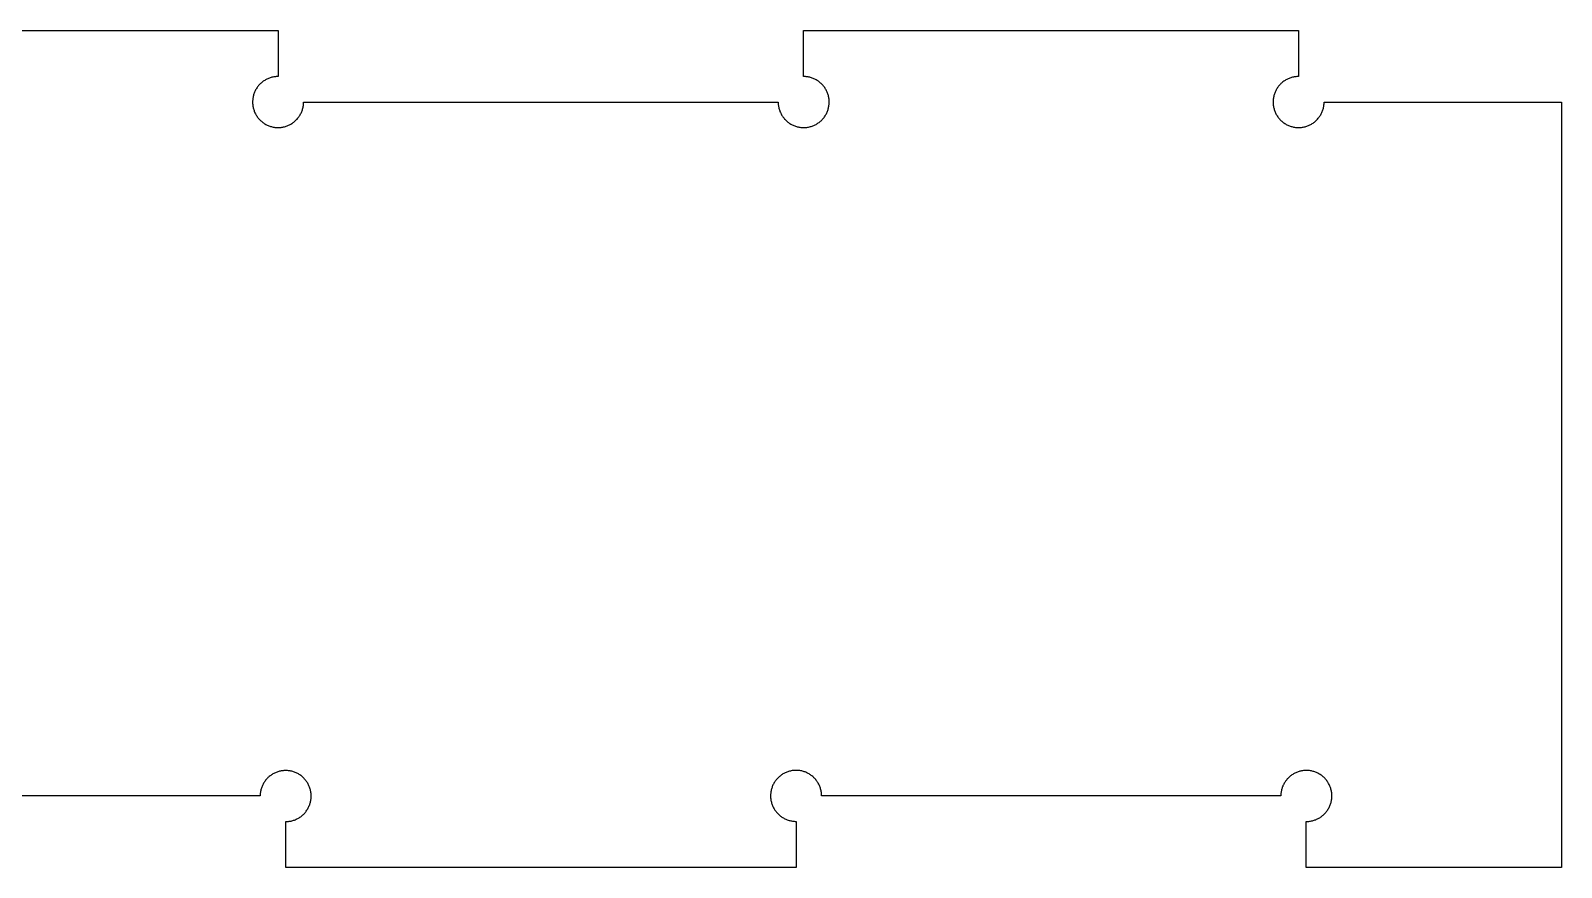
# Model space of a CAD drawing. Header units: millimetres. Extents: x 0 to 60, y 0 to 72.3.
# Drawn here: x 30 to 60, y 0 to 16.4 of the extents above; entities that cross this region are included whole.
import ezdxf

# ---------------------------------------------------------------- set-up
doc = ezdxf.new("R2010")
doc.units = ezdxf.units.MM
doc.layers.add('Default', color=18, linetype='Continuous', true_color=0x000000)

msp = doc.modelspace()

# ---------------------------------------------------------------- linework, layer by layer
at = {"layer": 'Default'}
for p, q in [((25.15, 16.4), (34.85, 16.4)), ((34.85, 16.4), (34.85, 15.5)), ((45.15, 15.5), (45.15, 16.4)), ((45.15, 16.4), (54.85, 16.4)), ((54.85, 16.4), (54.85, 15.5)), ((34.458, 15.31), (34.448, 15.297)), ((34.469, 15.324), (34.458, 15.31)), ((34.48, 15.337), (34.469, 15.324)), ((34.492, 15.349), (34.48, 15.337)), ((34.505, 15.362), (34.492, 15.349)), ((34.517, 15.373), (34.505, 15.362)), ((34.531, 15.385), (34.517, 15.373)), ((34.544, 15.396), (34.531, 15.385)), ((34.558, 15.406), (34.544, 15.396)), ((34.572, 15.416), (34.558, 15.406)), ((34.587, 15.425), (34.572, 15.416)), ((34.602, 15.434), (34.587, 15.425)), ((34.617, 15.442), (34.602, 15.434)), ((34.632, 15.45), (34.617, 15.442)), ((34.648, 15.457), (34.632, 15.45)), ((34.664, 15.464), (34.648, 15.457)), ((34.68, 15.47), (34.664, 15.464)), ((34.697, 15.476), (34.68, 15.47)), ((34.713, 15.481), (34.697, 15.476)), ((34.73, 15.485), (34.713, 15.481)), ((34.747, 15.489), (34.73, 15.485)), ((34.764, 15.493), (34.747, 15.489)), ((34.781, 15.495), (34.764, 15.493)), ((34.798, 15.497), (34.781, 15.495)), ((34.815, 15.499), (34.798, 15.497)), ((34.833, 15.5), (34.815, 15.499)), ((34.85, 15.5), (34.833, 15.5)), ((45.167, 15.5), (45.15, 15.5)), ((45.185, 15.499), (45.167, 15.5)), ((45.202, 15.497), (45.185, 15.499)), ((45.219, 15.495), (45.202, 15.497)), ((45.236, 15.493), (45.219, 15.495)), ((45.253, 15.489), (45.236, 15.493)), ((45.27, 15.485), (45.253, 15.489)), ((45.287, 15.481), (45.27, 15.485)), ((45.303, 15.476), (45.287, 15.481)), ((45.32, 15.47), (45.303, 15.476)), ((45.336, 15.464), (45.32, 15.47)), ((45.352, 15.457), (45.336, 15.464)), ((45.368, 15.45), (45.352, 15.457)), ((45.383, 15.442), (45.368, 15.45)), ((45.398, 15.434), (45.383, 15.442)), ((45.413, 15.425), (45.398, 15.434)), ((45.428, 15.416), (45.413, 15.425)), ((45.442, 15.406), (45.428, 15.416)), ((45.456, 15.396), (45.442, 15.406)), ((45.469, 15.385), (45.456, 15.396)), ((45.483, 15.373), (45.469, 15.385)), ((45.495, 15.362), (45.483, 15.373)), ((45.508, 15.349), (45.495, 15.362)), ((45.52, 15.337), (45.508, 15.349)), ((45.531, 15.324), (45.52, 15.337)), ((45.542, 15.31), (45.531, 15.324)), ((45.552, 15.297), (45.542, 15.31)), ((54.458, 15.31), (54.448, 15.297)), ((54.469, 15.324), (54.458, 15.31)), ((54.48, 15.337), (54.469, 15.324)), ((54.492, 15.349), (54.48, 15.337)), ((54.505, 15.362), (54.492, 15.349)), ((54.517, 15.373), (54.505, 15.362)), ((54.531, 15.385), (54.517, 15.373)), ((54.544, 15.396), (54.531, 15.385)), ((54.558, 15.406), (54.544, 15.396)), ((54.572, 15.416), (54.558, 15.406)), ((54.587, 15.425), (54.572, 15.416)), ((54.602, 15.434), (54.587, 15.425)), ((54.617, 15.442), (54.602, 15.434)), ((54.632, 15.45), (54.617, 15.442)), ((54.648, 15.457), (54.632, 15.45)), ((54.664, 15.464), (54.648, 15.457)), ((54.68, 15.47), (54.664, 15.464)), ((54.697, 15.476), (54.68, 15.47)), ((54.713, 15.481), (54.697, 15.476)), ((54.73, 15.485), (54.713, 15.481)), ((54.747, 15.489), (54.73, 15.485)), ((54.764, 15.493), (54.747, 15.489)), ((54.781, 15.495), (54.764, 15.493)), ((54.798, 15.497), (54.781, 15.495)), ((54.815, 15.499), (54.798, 15.497)), ((54.833, 15.5), (54.815, 15.499)), ((54.85, 15.5), (54.833, 15.5)), ((34.351, 15.023), (34.35, 15.006)), ((34.35, 15.006), (34.35, 14.988)), ((34.352, 15.04), (34.351, 15.023)), ((34.353, 15.058), (34.352, 15.04)), ((34.356, 15.075), (34.353, 15.058)), ((34.359, 15.092), (34.356, 15.075)), ((34.362, 15.109), (34.359, 15.092)), ((34.366, 15.126), (34.362, 15.109)), ((34.371, 15.142), (34.366, 15.126)), ((34.376, 15.159), (34.371, 15.142)), ((34.382, 15.175), (34.376, 15.159)), ((34.388, 15.191), (34.382, 15.175)), ((34.395, 15.207), (34.388, 15.191)), ((34.402, 15.223), (34.395, 15.207)), ((34.41, 15.238), (34.402, 15.223)), ((34.419, 15.253), (34.41, 15.238)), ((34.428, 15.268), (34.419, 15.253)), ((34.438, 15.283), (34.428, 15.268)), ((34.448, 15.297), (34.438, 15.283)), ((35.35, 14.983), (35.35, 15)), ((35.35, 15), (44.65, 15)), ((44.65, 15), (44.65, 14.983)), ((45.562, 15.283), (45.552, 15.297)), ((45.572, 15.268), (45.562, 15.283)), ((45.581, 15.253), (45.572, 15.268)), ((45.59, 15.238), (45.581, 15.253)), ((45.598, 15.223), (45.59, 15.238)), ((45.605, 15.207), (45.598, 15.223)), ((45.612, 15.191), (45.605, 15.207)), ((45.618, 15.175), (45.612, 15.191)), ((45.624, 15.159), (45.618, 15.175)), ((45.629, 15.142), (45.624, 15.159)), ((45.634, 15.126), (45.629, 15.142)), ((45.638, 15.109), (45.634, 15.126)), ((45.641, 15.092), (45.638, 15.109)), ((45.644, 15.075), (45.641, 15.092)), ((45.647, 15.058), (45.644, 15.075)), ((45.648, 15.04), (45.647, 15.058)), ((45.649, 15.023), (45.648, 15.04)), ((45.65, 15.006), (45.649, 15.023)), ((45.65, 14.988), (45.65, 15.006)), ((54.351, 15.023), (54.35, 15.006)), ((54.35, 15.006), (54.35, 14.988)), ((54.352, 15.04), (54.351, 15.023)), ((54.353, 15.058), (54.352, 15.04)), ((54.356, 15.075), (54.353, 15.058)), ((54.359, 15.092), (54.356, 15.075)), ((54.362, 15.109), (54.359, 15.092)), ((54.366, 15.126), (54.362, 15.109)), ((54.371, 15.142), (54.366, 15.126)), ((54.376, 15.159), (54.371, 15.142)), ((54.382, 15.175), (54.376, 15.159)), ((54.388, 15.191), (54.382, 15.175)), ((54.395, 15.207), (54.388, 15.191)), ((54.402, 15.223), (54.395, 15.207)), ((54.41, 15.238), (54.402, 15.223)), ((54.419, 15.253), (54.41, 15.238)), ((54.428, 15.268), (54.419, 15.253)), ((54.438, 15.283), (54.428, 15.268)), ((54.448, 15.297), (54.438, 15.283)), ((55.35, 14.983), (55.35, 15)), ((55.35, 15), (60, 15)), ((60, 15), (60, 0)), ((34.35, 14.988), (34.351, 14.971)), ((34.351, 14.971), (34.352, 14.954)), ((34.352, 14.954), (34.354, 14.937)), ((34.354, 14.937), (34.357, 14.92)), ((34.357, 14.92), (34.36, 14.902)), ((34.36, 14.902), (34.363, 14.886)), ((34.363, 14.886), (34.368, 14.869)), ((34.368, 14.869), (34.372, 14.852)), ((34.372, 14.852), (34.378, 14.836)), ((34.378, 14.836), (34.384, 14.819)), ((34.384, 14.819), (34.39, 14.803)), ((34.39, 14.803), (34.397, 14.788)), ((34.397, 14.788), (34.405, 14.772)), ((34.405, 14.772), (34.413, 14.757)), ((34.413, 14.757), (34.422, 14.742)), ((34.422, 14.742), (34.431, 14.727)), ((34.431, 14.727), (34.441, 14.713)), ((34.441, 14.713), (34.451, 14.699)), ((35.246, 14.694), (35.256, 14.708)), ((35.256, 14.708), (35.266, 14.722)), ((35.266, 14.722), (35.275, 14.737)), ((35.275, 14.737), (35.284, 14.752)), ((35.284, 14.752), (35.292, 14.767)), ((35.292, 14.767), (35.3, 14.782)), ((35.3, 14.782), (35.307, 14.798)), ((35.307, 14.798), (35.314, 14.814)), ((35.314, 14.814), (35.32, 14.83)), ((35.32, 14.83), (35.326, 14.847)), ((35.326, 14.847), (35.331, 14.863)), ((35.331, 14.863), (35.335, 14.88)), ((35.335, 14.88), (35.339, 14.897)), ((35.339, 14.897), (35.343, 14.914)), ((35.343, 14.914), (35.345, 14.931)), ((35.345, 14.931), (35.347, 14.948)), ((35.347, 14.948), (35.349, 14.965)), ((35.349, 14.965), (35.35, 14.983)), ((44.65, 14.983), (44.651, 14.965)), ((44.651, 14.965), (44.653, 14.948)), ((44.653, 14.948), (44.655, 14.931)), ((44.655, 14.931), (44.657, 14.914)), ((44.657, 14.914), (44.661, 14.897)), ((44.661, 14.897), (44.665, 14.88)), ((44.665, 14.88), (44.669, 14.863)), ((44.669, 14.863), (44.674, 14.847)), ((44.674, 14.847), (44.68, 14.83)), ((44.68, 14.83), (44.686, 14.814)), ((44.686, 14.814), (44.693, 14.798)), ((44.693, 14.798), (44.7, 14.782)), ((44.7, 14.782), (44.708, 14.767)), ((44.708, 14.767), (44.716, 14.752)), ((44.716, 14.752), (44.725, 14.737)), ((44.725, 14.737), (44.734, 14.722)), ((44.734, 14.722), (44.744, 14.708)), ((44.744, 14.708), (44.754, 14.694)), ((45.549, 14.699), (45.559, 14.713)), ((45.559, 14.713), (45.569, 14.727)), ((45.569, 14.727), (45.578, 14.742)), ((45.578, 14.742), (45.587, 14.757)), ((45.587, 14.757), (45.595, 14.772)), ((45.595, 14.772), (45.603, 14.788)), ((45.603, 14.788), (45.61, 14.803)), ((45.61, 14.803), (45.616, 14.819)), ((45.616, 14.819), (45.622, 14.836)), ((45.622, 14.836), (45.628, 14.852)), ((45.628, 14.852), (45.632, 14.869)), ((45.632, 14.869), (45.637, 14.886)), ((45.637, 14.886), (45.64, 14.902)), ((45.64, 14.902), (45.643, 14.92)), ((45.643, 14.92), (45.646, 14.937)), ((45.646, 14.937), (45.648, 14.954)), ((45.648, 14.954), (45.649, 14.971)), ((45.649, 14.971), (45.65, 14.988)), ((54.35, 14.988), (54.351, 14.971)), ((54.351, 14.971), (54.352, 14.954)), ((54.352, 14.954), (54.354, 14.937)), ((54.354, 14.937), (54.357, 14.92)), ((54.357, 14.92), (54.36, 14.902)), ((54.36, 14.902), (54.363, 14.886)), ((54.363, 14.886), (54.368, 14.869)), ((54.368, 14.869), (54.372, 14.852)), ((54.372, 14.852), (54.378, 14.836)), ((54.378, 14.836), (54.384, 14.819)), ((54.384, 14.819), (54.39, 14.803)), ((54.39, 14.803), (54.397, 14.788)), ((54.397, 14.788), (54.405, 14.772)), ((54.405, 14.772), (54.413, 14.757)), ((54.413, 14.757), (54.422, 14.742)), ((54.422, 14.742), (54.431, 14.727)), ((54.431, 14.727), (54.441, 14.713)), ((54.441, 14.713), (54.451, 14.699)), ((55.246, 14.694), (55.256, 14.708)), ((55.256, 14.708), (55.266, 14.722)), ((55.266, 14.722), (55.275, 14.737)), ((55.275, 14.737), (55.284, 14.752)), ((55.284, 14.752), (55.292, 14.767)), ((55.292, 14.767), (55.3, 14.782)), ((55.3, 14.782), (55.307, 14.798)), ((55.307, 14.798), (55.314, 14.814)), ((55.314, 14.814), (55.32, 14.83)), ((55.32, 14.83), (55.326, 14.847)), ((55.326, 14.847), (55.331, 14.863)), ((55.331, 14.863), (55.335, 14.88)), ((55.335, 14.88), (55.339, 14.897)), ((55.339, 14.897), (55.343, 14.914)), ((55.343, 14.914), (55.345, 14.931)), ((55.345, 14.931), (55.347, 14.948)), ((55.347, 14.948), (55.349, 14.965)), ((55.349, 14.965), (55.35, 14.983)), ((34.451, 14.699), (34.462, 14.685)), ((34.462, 14.685), (34.473, 14.672)), ((34.473, 14.672), (34.484, 14.659)), ((34.484, 14.659), (34.496, 14.646)), ((34.496, 14.646), (34.509, 14.634)), ((34.509, 14.634), (34.522, 14.623)), ((34.522, 14.623), (34.535, 14.612)), ((34.535, 14.612), (34.549, 14.601)), ((34.549, 14.601), (34.563, 14.591)), ((34.563, 14.591), (34.577, 14.581)), ((34.577, 14.581), (34.592, 14.572)), ((34.592, 14.572), (34.607, 14.563)), ((34.607, 14.563), (34.622, 14.555)), ((34.622, 14.555), (34.638, 14.547)), ((34.638, 14.547), (34.653, 14.54)), ((34.653, 14.54), (34.669, 14.534)), ((34.669, 14.534), (34.686, 14.528)), ((34.686, 14.528), (34.702, 14.522)), ((34.702, 14.522), (34.719, 14.518)), ((34.719, 14.518), (34.736, 14.513)), ((34.736, 14.513), (34.752, 14.51)), ((34.752, 14.51), (34.77, 14.507)), ((34.77, 14.507), (34.787, 14.504)), ((34.787, 14.504), (34.804, 14.502)), ((34.804, 14.502), (34.821, 14.501)), ((34.821, 14.501), (34.838, 14.5)), ((34.838, 14.5), (34.856, 14.5)), ((34.856, 14.5), (34.873, 14.501)), ((34.873, 14.501), (34.89, 14.502)), ((34.89, 14.502), (34.908, 14.503)), ((34.908, 14.503), (34.925, 14.506)), ((34.925, 14.506), (34.942, 14.509)), ((34.942, 14.509), (34.959, 14.512)), ((34.959, 14.512), (34.976, 14.516)), ((34.976, 14.516), (34.992, 14.521)), ((34.992, 14.521), (35.009, 14.526)), ((35.009, 14.526), (35.025, 14.532)), ((35.025, 14.532), (35.041, 14.538)), ((35.041, 14.538), (35.057, 14.545)), ((35.057, 14.545), (35.073, 14.552)), ((35.073, 14.552), (35.088, 14.56)), ((35.088, 14.56), (35.103, 14.569)), ((35.103, 14.569), (35.118, 14.578)), ((35.118, 14.578), (35.133, 14.588)), ((35.133, 14.588), (35.147, 14.598)), ((35.147, 14.598), (35.16, 14.608)), ((35.16, 14.608), (35.174, 14.619)), ((35.174, 14.619), (35.187, 14.63)), ((35.187, 14.63), (35.199, 14.642)), ((35.199, 14.642), (35.212, 14.655)), ((35.212, 14.655), (35.223, 14.667)), ((35.223, 14.667), (35.235, 14.681)), ((35.235, 14.681), (35.246, 14.694)), ((44.754, 14.694), (44.765, 14.681)), ((44.765, 14.681), (44.777, 14.667)), ((44.777, 14.667), (44.788, 14.655)), ((44.788, 14.655), (44.801, 14.642)), ((44.801, 14.642), (44.813, 14.63)), ((44.813, 14.63), (44.826, 14.619)), ((44.826, 14.619), (44.84, 14.608)), ((44.84, 14.608), (44.853, 14.598)), ((44.853, 14.598), (44.867, 14.588)), ((44.867, 14.588), (44.882, 14.578)), ((44.882, 14.578), (44.897, 14.569)), ((44.897, 14.569), (44.912, 14.56)), ((44.912, 14.56), (44.927, 14.552)), ((44.927, 14.552), (44.943, 14.545)), ((44.943, 14.545), (44.959, 14.538)), ((44.959, 14.538), (44.975, 14.532)), ((44.975, 14.532), (44.991, 14.526)), ((44.991, 14.526), (45.008, 14.521)), ((45.008, 14.521), (45.024, 14.516)), ((45.024, 14.516), (45.041, 14.512)), ((45.041, 14.512), (45.058, 14.509)), ((45.058, 14.509), (45.075, 14.506)), ((45.075, 14.506), (45.092, 14.503)), ((45.092, 14.503), (45.11, 14.502)), ((45.11, 14.502), (45.127, 14.501)), ((45.127, 14.501), (45.144, 14.5)), ((45.144, 14.5), (45.162, 14.5)), ((45.162, 14.5), (45.179, 14.501)), ((45.179, 14.501), (45.196, 14.502)), ((45.196, 14.502), (45.213, 14.504)), ((45.213, 14.504), (45.23, 14.507)), ((45.23, 14.507), (45.248, 14.51)), ((45.248, 14.51), (45.264, 14.513)), ((45.264, 14.513), (45.281, 14.518)), ((45.281, 14.518), (45.298, 14.522)), ((45.298, 14.522), (45.314, 14.528)), ((45.314, 14.528), (45.331, 14.534)), ((45.331, 14.534), (45.347, 14.54)), ((45.347, 14.54), (45.362, 14.547)), ((45.362, 14.547), (45.378, 14.555)), ((45.378, 14.555), (45.393, 14.563)), ((45.393, 14.563), (45.408, 14.572)), ((45.408, 14.572), (45.423, 14.581)), ((45.423, 14.581), (45.437, 14.591)), ((45.437, 14.591), (45.451, 14.601)), ((45.451, 14.601), (45.465, 14.612)), ((45.465, 14.612), (45.478, 14.623)), ((45.478, 14.623), (45.491, 14.634)), ((45.491, 14.634), (45.504, 14.646)), ((45.504, 14.646), (45.516, 14.659)), ((45.516, 14.659), (45.527, 14.672)), ((45.527, 14.672), (45.538, 14.685)), ((45.538, 14.685), (45.549, 14.699)), ((54.451, 14.699), (54.462, 14.685)), ((54.462, 14.685), (54.473, 14.672)), ((54.473, 14.672), (54.484, 14.659)), ((54.484, 14.659), (54.496, 14.646)), ((54.496, 14.646), (54.509, 14.634)), ((54.509, 14.634), (54.522, 14.623)), ((54.522, 14.623), (54.535, 14.612)), ((54.535, 14.612), (54.549, 14.601)), ((54.549, 14.601), (54.563, 14.591)), ((54.563, 14.591), (54.577, 14.581)), ((54.577, 14.581), (54.592, 14.572)), ((54.592, 14.572), (54.607, 14.563)), ((54.607, 14.563), (54.622, 14.555)), ((54.622, 14.555), (54.638, 14.547)), ((54.638, 14.547), (54.653, 14.54)), ((54.653, 14.54), (54.669, 14.534)), ((54.669, 14.534), (54.686, 14.528)), ((54.686, 14.528), (54.702, 14.522)), ((54.702, 14.522), (54.719, 14.518)), ((54.719, 14.518), (54.736, 14.513)), ((54.736, 14.513), (54.752, 14.51)), ((54.752, 14.51), (54.77, 14.507)), ((54.77, 14.507), (54.787, 14.504)), ((54.787, 14.504), (54.804, 14.502)), ((54.804, 14.502), (54.821, 14.501)), ((54.821, 14.501), (54.838, 14.5)), ((54.838, 14.5), (54.856, 14.5)), ((54.856, 14.5), (54.873, 14.501)), ((54.873, 14.501), (54.89, 14.502)), ((54.89, 14.502), (54.908, 14.503)), ((54.908, 14.503), (54.925, 14.506)), ((54.925, 14.506), (54.942, 14.509)), ((54.942, 14.509), (54.959, 14.512)), ((54.959, 14.512), (54.976, 14.516)), ((54.976, 14.516), (54.992, 14.521)), ((54.992, 14.521), (55.009, 14.526)), ((55.009, 14.526), (55.025, 14.532)), ((55.025, 14.532), (55.041, 14.538)), ((55.041, 14.538), (55.057, 14.545)), ((55.057, 14.545), (55.073, 14.552)), ((55.073, 14.552), (55.088, 14.56)), ((55.088, 14.56), (55.103, 14.569)), ((55.103, 14.569), (55.118, 14.578)), ((55.118, 14.578), (55.133, 14.588)), ((55.133, 14.588), (55.147, 14.598)), ((55.147, 14.598), (55.16, 14.608)), ((55.16, 14.608), (55.174, 14.619)), ((55.174, 14.619), (55.187, 14.63)), ((55.187, 14.63), (55.199, 14.642)), ((55.199, 14.642), (55.212, 14.655)), ((55.212, 14.655), (55.223, 14.667)), ((55.223, 14.667), (55.235, 14.681)), ((55.235, 14.681), (55.246, 14.694)), ((34.706, 1.803), (34.692, 1.793)), ((34.72, 1.813), (34.706, 1.803)), ((34.735, 1.823), (34.72, 1.813)), ((34.75, 1.832), (34.735, 1.823)), ((34.765, 1.84), (34.75, 1.832)), ((34.78, 1.848), (34.765, 1.84)), ((34.796, 1.855), (34.78, 1.848)), ((34.812, 1.862), (34.796, 1.855)), ((34.829, 1.868), (34.812, 1.862)), ((34.845, 1.874), (34.829, 1.868)), ((34.862, 1.879), (34.845, 1.874)), ((34.879, 1.883), (34.862, 1.879)), ((34.896, 1.887), (34.879, 1.883)), ((34.913, 1.89), (34.896, 1.887)), ((34.93, 1.893), (34.913, 1.89)), ((34.947, 1.895), (34.93, 1.893)), ((34.965, 1.897), (34.947, 1.895)), ((34.982, 1.898), (34.965, 1.897)), ((34.999, 1.898), (34.982, 1.898)), ((35.017, 1.897), (34.999, 1.898)), ((35.034, 1.897), (35.017, 1.897)), ((35.052, 1.895), (35.034, 1.897)), ((35.069, 1.893), (35.052, 1.895)), ((35.086, 1.89), (35.069, 1.893)), ((35.103, 1.887), (35.086, 1.89)), ((35.12, 1.883), (35.103, 1.887)), ((35.137, 1.878), (35.12, 1.883)), ((35.154, 1.873), (35.137, 1.878)), ((35.17, 1.867), (35.154, 1.873)), ((35.186, 1.861), (35.17, 1.867)), ((35.202, 1.854), (35.186, 1.861)), ((35.218, 1.847), (35.202, 1.854)), ((35.234, 1.839), (35.218, 1.847)), ((35.249, 1.831), (35.234, 1.839)), ((35.264, 1.822), (35.249, 1.831)), ((35.278, 1.812), (35.264, 1.822)), ((35.293, 1.802), (35.278, 1.812)), ((35.307, 1.792), (35.293, 1.802)), ((44.701, 1.802), (44.688, 1.791)), ((44.715, 1.812), (44.701, 1.802)), ((44.73, 1.822), (44.715, 1.812)), ((44.745, 1.831), (44.73, 1.822)), ((44.76, 1.84), (44.745, 1.831)), ((44.775, 1.848), (44.76, 1.84)), ((44.79, 1.855), (44.775, 1.848)), ((44.806, 1.862), (44.79, 1.855)), ((44.822, 1.869), (44.806, 1.862)), ((44.839, 1.875), (44.822, 1.869)), ((44.855, 1.88), (44.839, 1.875)), ((44.872, 1.885), (44.855, 1.88)), ((44.889, 1.889), (44.872, 1.885)), ((44.906, 1.893), (44.889, 1.889)), ((44.923, 1.896), (44.906, 1.893)), ((44.94, 1.898), (44.923, 1.896)), ((44.957, 1.9), (44.94, 1.898)), ((44.974, 1.901), (44.957, 1.9)), ((44.992, 1.902), (44.974, 1.901)), ((45.009, 1.902), (44.992, 1.902)), ((45.026, 1.901), (45.009, 1.902)), ((45.044, 1.9), (45.026, 1.901)), ((45.061, 1.898), (45.044, 1.9)), ((45.078, 1.896), (45.061, 1.898)), ((45.095, 1.893), (45.078, 1.896)), ((45.112, 1.89), (45.095, 1.893)), ((45.129, 1.885), (45.112, 1.89)), ((45.145, 1.881), (45.129, 1.885)), ((45.162, 1.875), (45.145, 1.881)), ((45.178, 1.87), (45.162, 1.875)), ((45.194, 1.863), (45.178, 1.87)), ((45.21, 1.856), (45.194, 1.863)), ((45.226, 1.849), (45.21, 1.856)), ((45.241, 1.841), (45.226, 1.849)), ((45.256, 1.832), (45.241, 1.841)), ((45.271, 1.823), (45.256, 1.832)), ((45.285, 1.813), (45.271, 1.823)), ((45.3, 1.803), (45.285, 1.813)), ((45.313, 1.793), (45.3, 1.803)), ((54.705, 1.802), (54.692, 1.792)), ((54.719, 1.813), (54.705, 1.802)), ((54.734, 1.822), (54.719, 1.813)), ((54.749, 1.831), (54.734, 1.822)), ((54.764, 1.84), (54.749, 1.831)), ((54.779, 1.848), (54.764, 1.84)), ((54.795, 1.855), (54.779, 1.848)), ((54.811, 1.862), (54.795, 1.855)), ((54.827, 1.868), (54.811, 1.862)), ((54.843, 1.874), (54.827, 1.868)), ((54.86, 1.879), (54.843, 1.874)), ((54.877, 1.884), (54.86, 1.879)), ((54.893, 1.888), (54.877, 1.884)), ((54.91, 1.891), (54.893, 1.888)), ((54.927, 1.894), (54.91, 1.891)), ((54.945, 1.896), (54.927, 1.894)), ((54.962, 1.898), (54.945, 1.896)), ((54.979, 1.899), (54.962, 1.898)), ((54.997, 1.9), (54.979, 1.899)), ((55.014, 1.9), (54.997, 1.9)), ((55.031, 1.899), (55.014, 1.9)), ((55.048, 1.898), (55.031, 1.899)), ((55.066, 1.896), (55.048, 1.898)), ((55.083, 1.893), (55.066, 1.896)), ((55.1, 1.89), (55.083, 1.893)), ((55.117, 1.886), (55.1, 1.89)), ((55.134, 1.882), (55.117, 1.886)), ((55.15, 1.877), (55.134, 1.882)), ((55.167, 1.872), (55.15, 1.877)), ((55.183, 1.866), (55.167, 1.872)), ((55.199, 1.859), (55.183, 1.866)), ((55.215, 1.852), (55.199, 1.859)), ((55.23, 1.844), (55.215, 1.852)), ((55.246, 1.836), (55.23, 1.844)), ((55.261, 1.827), (55.246, 1.836)), ((55.275, 1.818), (55.261, 1.827)), ((55.29, 1.808), (55.275, 1.818)), ((55.304, 1.798), (55.29, 1.808)), ((34.51, 1.504), (34.506, 1.487)), ((34.514, 1.521), (34.51, 1.504)), ((34.518, 1.538), (34.514, 1.521)), ((34.524, 1.554), (34.518, 1.538)), ((34.529, 1.571), (34.524, 1.554)), ((34.536, 1.587), (34.529, 1.571)), ((34.542, 1.603), (34.536, 1.587)), ((34.55, 1.619), (34.542, 1.603)), ((34.558, 1.634), (34.55, 1.619)), ((34.566, 1.649), (34.558, 1.634)), ((34.575, 1.664), (34.566, 1.649)), ((34.585, 1.679), (34.575, 1.664)), ((34.595, 1.693), (34.585, 1.679)), ((34.605, 1.707), (34.595, 1.693)), ((34.617, 1.72), (34.605, 1.707)), ((34.628, 1.734), (34.617, 1.72)), ((34.64, 1.746), (34.628, 1.734)), ((34.652, 1.759), (34.64, 1.746)), ((34.665, 1.77), (34.652, 1.759)), ((34.678, 1.782), (34.665, 1.77)), ((34.692, 1.793), (34.678, 1.782)), ((35.32, 1.781), (35.307, 1.792)), ((35.333, 1.769), (35.32, 1.781)), ((35.346, 1.757), (35.333, 1.769)), ((35.358, 1.745), (35.346, 1.757)), ((35.37, 1.732), (35.358, 1.745)), ((35.382, 1.719), (35.37, 1.732)), ((35.393, 1.705), (35.382, 1.719)), ((35.403, 1.692), (35.393, 1.705)), ((35.413, 1.677), (35.403, 1.692)), ((35.423, 1.663), (35.413, 1.677)), ((35.432, 1.648), (35.423, 1.663)), ((35.44, 1.632), (35.432, 1.648)), ((35.448, 1.617), (35.44, 1.632)), ((35.455, 1.601), (35.448, 1.617)), ((35.462, 1.585), (35.455, 1.601)), ((35.468, 1.569), (35.462, 1.585)), ((35.474, 1.552), (35.468, 1.569)), ((35.479, 1.536), (35.474, 1.552)), ((35.484, 1.519), (35.479, 1.536)), ((35.488, 1.502), (35.484, 1.519)), ((35.491, 1.485), (35.488, 1.502)), ((44.511, 1.501), (44.508, 1.484)), ((44.515, 1.518), (44.511, 1.501)), ((44.519, 1.535), (44.515, 1.518)), ((44.524, 1.551), (44.519, 1.535)), ((44.53, 1.568), (44.524, 1.551)), ((44.536, 1.584), (44.53, 1.568)), ((44.542, 1.6), (44.536, 1.584)), ((44.549, 1.616), (44.542, 1.6)), ((44.557, 1.631), (44.549, 1.616)), ((44.565, 1.647), (44.557, 1.631)), ((44.574, 1.662), (44.565, 1.647)), ((44.583, 1.676), (44.574, 1.662)), ((44.593, 1.691), (44.583, 1.676)), ((44.603, 1.705), (44.593, 1.691)), ((44.614, 1.718), (44.603, 1.705)), ((44.625, 1.731), (44.614, 1.718)), ((44.637, 1.744), (44.625, 1.731)), ((44.649, 1.757), (44.637, 1.744)), ((44.662, 1.769), (44.649, 1.757)), ((44.674, 1.78), (44.662, 1.769)), ((44.688, 1.791), (44.674, 1.78)), ((45.327, 1.782), (45.313, 1.793)), ((45.34, 1.77), (45.327, 1.782)), ((45.352, 1.758), (45.34, 1.77)), ((45.364, 1.746), (45.352, 1.758)), ((45.376, 1.733), (45.364, 1.746)), ((45.387, 1.72), (45.376, 1.733)), ((45.398, 1.706), (45.387, 1.72)), ((45.408, 1.692), (45.398, 1.706)), ((45.418, 1.678), (45.408, 1.692)), ((45.427, 1.664), (45.418, 1.678)), ((45.436, 1.649), (45.427, 1.664)), ((45.445, 1.633), (45.436, 1.649)), ((45.452, 1.618), (45.445, 1.633)), ((45.46, 1.602), (45.452, 1.618)), ((45.466, 1.586), (45.46, 1.602)), ((45.472, 1.57), (45.466, 1.586)), ((45.478, 1.554), (45.472, 1.57)), ((45.483, 1.537), (45.478, 1.554)), ((45.487, 1.52), (45.483, 1.537)), ((45.491, 1.503), (45.487, 1.52)), ((45.494, 1.486), (45.491, 1.503)), ((54.512, 1.503), (54.509, 1.486)), ((54.516, 1.52), (54.512, 1.503)), ((54.521, 1.537), (54.516, 1.52)), ((54.526, 1.553), (54.521, 1.537)), ((54.531, 1.57), (54.526, 1.553)), ((54.538, 1.586), (54.531, 1.57)), ((54.544, 1.602), (54.538, 1.586)), ((54.552, 1.618), (54.544, 1.602)), ((54.559, 1.633), (54.552, 1.618)), ((54.568, 1.648), (54.559, 1.633)), ((54.577, 1.663), (54.568, 1.648)), ((54.586, 1.678), (54.577, 1.663)), ((54.596, 1.692), (54.586, 1.678)), ((54.606, 1.706), (54.596, 1.692)), ((54.617, 1.719), (54.606, 1.706)), ((54.629, 1.733), (54.617, 1.719)), ((54.64, 1.745), (54.629, 1.733)), ((54.652, 1.758), (54.64, 1.745)), ((54.665, 1.77), (54.652, 1.758)), ((54.678, 1.781), (54.665, 1.77)), ((54.692, 1.792), (54.678, 1.781)), ((55.317, 1.787), (55.304, 1.798)), ((55.33, 1.776), (55.317, 1.787)), ((55.343, 1.765), (55.33, 1.776)), ((55.356, 1.753), (55.343, 1.765)), ((55.368, 1.74), (55.356, 1.753)), ((55.379, 1.727), (55.368, 1.74)), ((55.391, 1.714), (55.379, 1.727)), ((55.401, 1.7), (55.391, 1.714)), ((55.411, 1.686), (55.401, 1.7)), ((55.421, 1.672), (55.411, 1.686)), ((55.43, 1.657), (55.421, 1.672)), ((55.439, 1.642), (55.43, 1.657)), ((55.447, 1.627), (55.439, 1.642)), ((55.455, 1.611), (55.447, 1.627)), ((55.462, 1.595), (55.455, 1.611)), ((55.468, 1.579), (55.462, 1.595)), ((55.474, 1.563), (55.468, 1.579)), ((55.48, 1.547), (55.474, 1.563)), ((55.484, 1.53), (55.48, 1.547)), ((55.489, 1.513), (55.484, 1.53)), ((55.492, 1.496), (55.489, 1.513)), ((34.498, 1.4), (25.498, 1.4)), ((34.499, 1.417), (34.498, 1.4)), ((34.5, 1.435), (34.499, 1.417)), ((34.501, 1.452), (34.5, 1.435)), ((34.504, 1.469), (34.501, 1.452)), ((34.506, 1.487), (34.504, 1.469)), ((35.455, 1.195), (35.462, 1.211)), ((35.462, 1.211), (35.469, 1.227)), ((35.469, 1.227), (35.474, 1.244)), ((35.474, 1.244), (35.479, 1.26)), ((35.479, 1.26), (35.484, 1.277)), ((35.484, 1.277), (35.488, 1.294)), ((35.488, 1.294), (35.491, 1.311)), ((35.494, 1.468), (35.491, 1.485)), ((35.491, 1.311), (35.494, 1.329)), ((35.496, 1.45), (35.494, 1.468)), ((35.494, 1.329), (35.496, 1.346)), ((35.497, 1.433), (35.496, 1.45)), ((35.496, 1.346), (35.497, 1.363)), ((35.498, 1.416), (35.497, 1.433)), ((35.497, 1.363), (35.498, 1.381)), ((35.498, 1.398), (35.498, 1.416)), ((35.498, 1.381), (35.498, 1.398)), ((44.502, 1.415), (44.501, 1.398)), ((44.501, 1.398), (44.502, 1.38)), ((44.504, 1.45), (44.502, 1.432)), ((44.502, 1.432), (44.502, 1.415)), ((44.502, 1.38), (44.503, 1.363)), ((44.503, 1.363), (44.505, 1.346)), ((44.506, 1.467), (44.504, 1.45)), ((44.505, 1.346), (44.507, 1.329)), ((44.508, 1.484), (44.506, 1.467)), ((44.507, 1.329), (44.51, 1.312)), ((44.51, 1.312), (44.513, 1.295)), ((44.513, 1.295), (44.517, 1.278)), ((44.517, 1.278), (44.522, 1.261)), ((44.522, 1.261), (44.527, 1.245)), ((44.527, 1.245), (44.533, 1.228)), ((44.533, 1.228), (44.539, 1.212)), ((44.539, 1.212), (44.546, 1.196)), ((45.497, 1.469), (45.494, 1.486)), ((45.499, 1.452), (45.497, 1.469)), ((45.5, 1.435), (45.499, 1.452)), ((45.501, 1.417), (45.5, 1.435)), ((45.501, 1.4), (45.501, 1.417)), ((54.502, 1.4), (45.501, 1.4)), ((54.503, 1.435), (54.502, 1.417)), ((54.502, 1.417), (54.502, 1.4)), ((54.504, 1.452), (54.503, 1.435)), ((54.506, 1.469), (54.504, 1.452)), ((54.509, 1.486), (54.506, 1.469)), ((55.456, 1.191), (55.463, 1.207)), ((55.463, 1.207), (55.469, 1.223)), ((55.469, 1.223), (55.475, 1.24)), ((55.475, 1.24), (55.481, 1.256)), ((55.481, 1.256), (55.485, 1.273)), ((55.485, 1.273), (55.489, 1.29)), ((55.489, 1.29), (55.493, 1.307)), ((55.495, 1.479), (55.492, 1.496)), ((55.493, 1.307), (55.496, 1.324)), ((55.498, 1.462), (55.495, 1.479)), ((55.496, 1.324), (55.498, 1.341)), ((55.5, 1.445), (55.498, 1.462)), ((55.498, 1.341), (55.5, 1.358)), ((55.501, 1.427), (55.5, 1.445)), ((55.5, 1.358), (55.501, 1.375)), ((55.501, 1.41), (55.501, 1.427)), ((55.502, 1.393), (55.501, 1.41)), ((55.501, 1.375), (55.502, 1.393)), ((35.035, 0.899), (35.052, 0.901)), ((35.052, 0.901), (35.069, 0.903)), ((35.069, 0.903), (35.087, 0.906)), ((35.087, 0.906), (35.104, 0.909)), ((35.104, 0.909), (35.121, 0.913)), ((35.121, 0.913), (35.138, 0.918)), ((35.138, 0.918), (35.154, 0.923)), ((35.154, 0.923), (35.171, 0.928)), ((35.171, 0.928), (35.187, 0.935)), ((35.187, 0.935), (35.203, 0.942)), ((35.203, 0.942), (35.219, 0.949)), ((35.219, 0.949), (35.234, 0.957)), ((35.234, 0.957), (35.249, 0.965)), ((35.249, 0.965), (35.264, 0.974)), ((35.264, 0.974), (35.279, 0.984)), ((35.279, 0.984), (35.293, 0.994)), ((35.293, 0.994), (35.307, 1.004)), ((35.307, 1.004), (35.321, 1.015)), ((35.321, 1.015), (35.334, 1.027)), ((35.334, 1.027), (35.346, 1.039)), ((35.346, 1.039), (35.359, 1.051)), ((35.359, 1.051), (35.371, 1.064)), ((35.371, 1.064), (35.382, 1.077)), ((35.382, 1.077), (35.393, 1.091)), ((35.393, 1.091), (35.403, 1.105)), ((35.403, 1.105), (35.413, 1.119)), ((35.413, 1.119), (35.423, 1.133)), ((35.423, 1.133), (35.432, 1.148)), ((35.432, 1.148), (35.44, 1.164)), ((35.44, 1.164), (35.448, 1.179)), ((35.448, 1.179), (35.455, 1.195)), ((44.546, 1.196), (44.553, 1.18)), ((44.553, 1.18), (44.561, 1.165)), ((44.561, 1.165), (44.57, 1.15)), ((44.57, 1.15), (44.579, 1.135)), ((44.579, 1.135), (44.588, 1.121)), ((44.588, 1.121), (44.598, 1.106)), ((44.598, 1.106), (44.609, 1.093)), ((44.609, 1.093), (44.619, 1.079)), ((44.619, 1.079), (44.631, 1.066)), ((44.631, 1.066), (44.643, 1.054)), ((44.643, 1.054), (44.655, 1.041)), ((44.655, 1.041), (44.668, 1.03)), ((44.668, 1.03), (44.681, 1.018)), ((44.681, 1.018), (44.694, 1.007)), ((44.694, 1.007), (44.708, 0.997)), ((44.708, 0.997), (44.722, 0.987)), ((44.722, 0.987), (44.737, 0.978)), ((44.737, 0.978), (44.752, 0.969)), ((44.752, 0.969), (44.767, 0.96)), ((44.767, 0.96), (44.782, 0.952)), ((44.782, 0.952), (44.798, 0.945)), ((44.798, 0.945), (44.814, 0.938)), ((44.814, 0.938), (44.83, 0.932)), ((44.83, 0.932), (44.847, 0.927)), ((44.847, 0.927), (44.863, 0.921)), ((44.863, 0.921), (44.88, 0.917)), ((44.88, 0.917), (44.897, 0.913)), ((44.897, 0.913), (44.914, 0.91)), ((44.914, 0.91), (44.931, 0.907)), ((44.931, 0.907), (44.948, 0.905)), ((44.948, 0.905), (44.965, 0.903)), ((44.965, 0.903), (44.983, 0.902)), ((44.983, 0.902), (45, 0.902)), ((45, 0.902), (45, 0)), ((55.017, 0.9), (55.035, 0.901)), ((55.035, 0.901), (55.052, 0.902)), ((55.052, 0.902), (55.069, 0.904)), ((55.069, 0.904), (55.086, 0.907)), ((55.086, 0.907), (55.103, 0.91)), ((55.103, 0.91), (55.12, 0.914)), ((55.12, 0.914), (55.137, 0.918)), ((55.137, 0.918), (55.154, 0.923)), ((55.154, 0.923), (55.17, 0.929)), ((55.17, 0.929), (55.186, 0.935)), ((55.186, 0.935), (55.202, 0.942)), ((55.202, 0.942), (55.218, 0.949)), ((55.218, 0.949), (55.233, 0.957)), ((55.233, 0.957), (55.249, 0.965)), ((55.249, 0.965), (55.264, 0.974)), ((55.264, 0.974), (55.278, 0.983)), ((55.278, 0.983), (55.292, 0.993)), ((55.292, 0.993), (55.306, 1.003)), ((55.306, 1.003), (55.32, 1.014)), ((55.32, 1.014), (55.333, 1.025)), ((55.333, 1.025), (55.346, 1.037)), ((55.346, 1.037), (55.358, 1.049)), ((55.358, 1.049), (55.37, 1.062)), ((55.37, 1.062), (55.382, 1.075)), ((55.382, 1.075), (55.393, 1.088)), ((55.393, 1.088), (55.403, 1.102)), ((55.403, 1.102), (55.413, 1.116)), ((55.413, 1.116), (55.423, 1.13)), ((55.423, 1.13), (55.432, 1.145)), ((55.432, 1.145), (55.441, 1.16)), ((55.441, 1.16), (55.449, 1.176)), ((55.449, 1.176), (55.456, 1.191)), ((35, 0), (35, 0.898)), ((35, 0.898), (35.017, 0.898)), ((35.017, 0.898), (35.035, 0.899)), ((55, 0), (55, 0.9)), ((55, 0.9), (55.017, 0.9)), ((45, 0), (35, 0)), ((60, 0), (55, 0))]:
    msp.add_line(p, q, dxfattribs=at)

doc.saveas('drawing.dxf')
